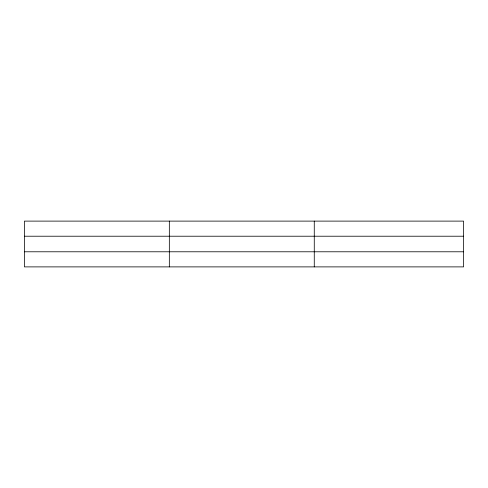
<?xml version="1.0" encoding="UTF-8"?>
<svg xmlns="http://www.w3.org/2000/svg" width="488" height="488" viewBox="0 0 488 488"><rect width="100%" height="100%" fill="white"/><g stroke="black" fill="none" stroke-linecap="round" stroke-linejoin="round"><path stroke-width="0.73" d="M169.336 221.113L169.336 266.887M314.272 221.113L314.272 266.887M463.6 236.216L463.6 221.113L24.4 221.113L24.4 266.887L463.6 266.887L463.6 236.216L24.4 236.216M24.4 251.784L463.6 251.784"/></g></svg>
